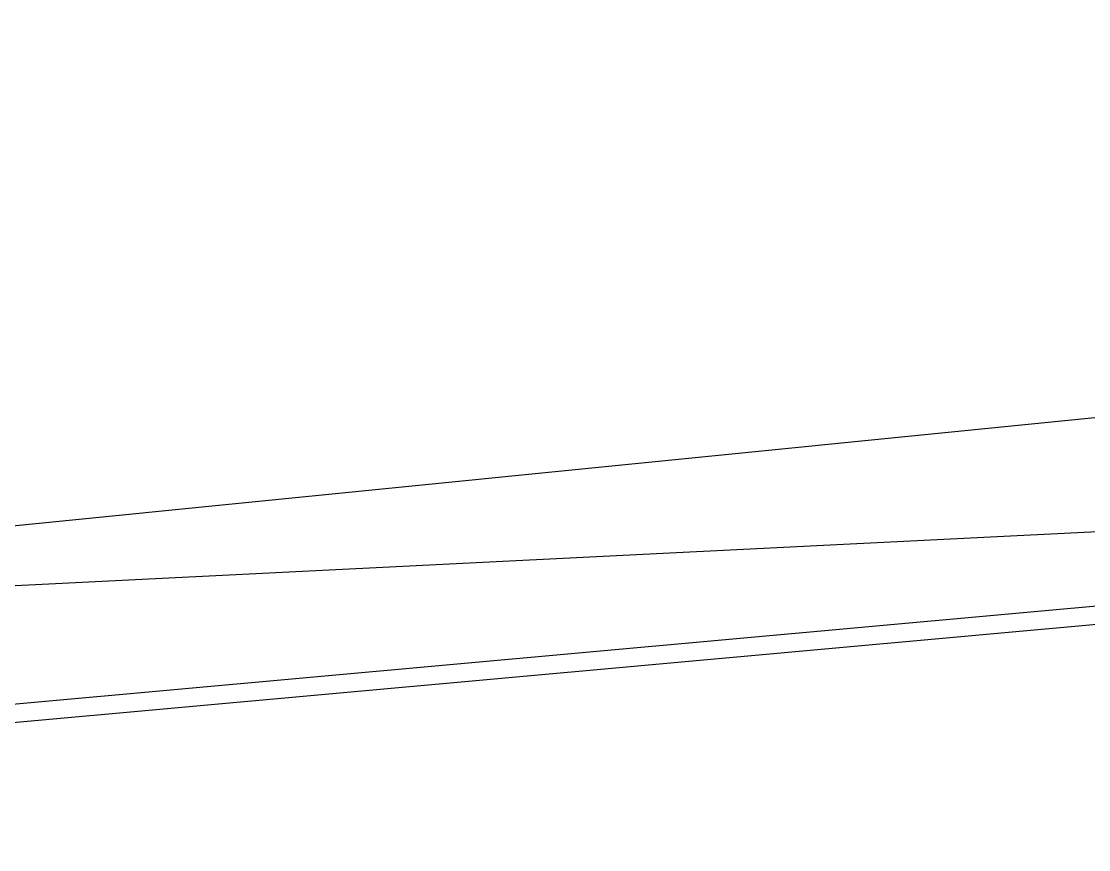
# Model space of a CAD drawing. Header units: feet. Extents: x -84 to 198, y -22 to 181.
# Drawn here: x 72.092 to 72.1624, y 16.2989 to 16.3536 of the extents above; entities that cross this region are included whole.
import ezdxf

# ---------------------------------------------------------------- set-up
doc = ezdxf.new("R2010")
doc.units = ezdxf.units.FT
doc.layers.add('A-LINEA', color=7, linetype='CONTINUOUS')

msp = doc.modelspace()

# ---------------------------------------------------------------- linework, layer by layer
at = {"layer": 'A-LINEA'}
for points in [[(72.2133, 16.8978), (71.9333, 16.8711), (71.9733, 16.2978), (72.2667, 16.3244), (72.2133, 16.8978)], [(71.9333, 16.8711), (71.9867, 16.2978), (72.28, 16.3244), (72.2133, 16.8978), (71.9333, 16.8711), (72.2133, 16.8844), (72.2667, 16.3378), (72, 16.3111), (71.9333, 16.8711)], [(72.2133, 16.8978), (71.9333, 16.8711), (71.9733, 16.2978), (72.2667, 16.3244), (72.2133, 16.8978)], [(71.9333, 16.8711), (71.9867, 16.2978), (72.28, 16.3244), (72.2133, 16.8978), (71.9333, 16.8711), (72.2133, 16.8844), (72.2667, 16.3378), (72, 16.3111), (71.9333, 16.8711)], [(72.2133, 16.8844), (71.9333, 16.8711), (71.9867, 16.3111), (72.2533, 16.3244), (72.2133, 16.8844)], [(72.2133, 16.8844), (71.9333, 16.8711), (71.9867, 16.3111), (72.2533, 16.3244), (72.2133, 16.8844)]]:
    msp.add_lwpolyline(points, dxfattribs=at)

doc.saveas('drawing.dxf')
